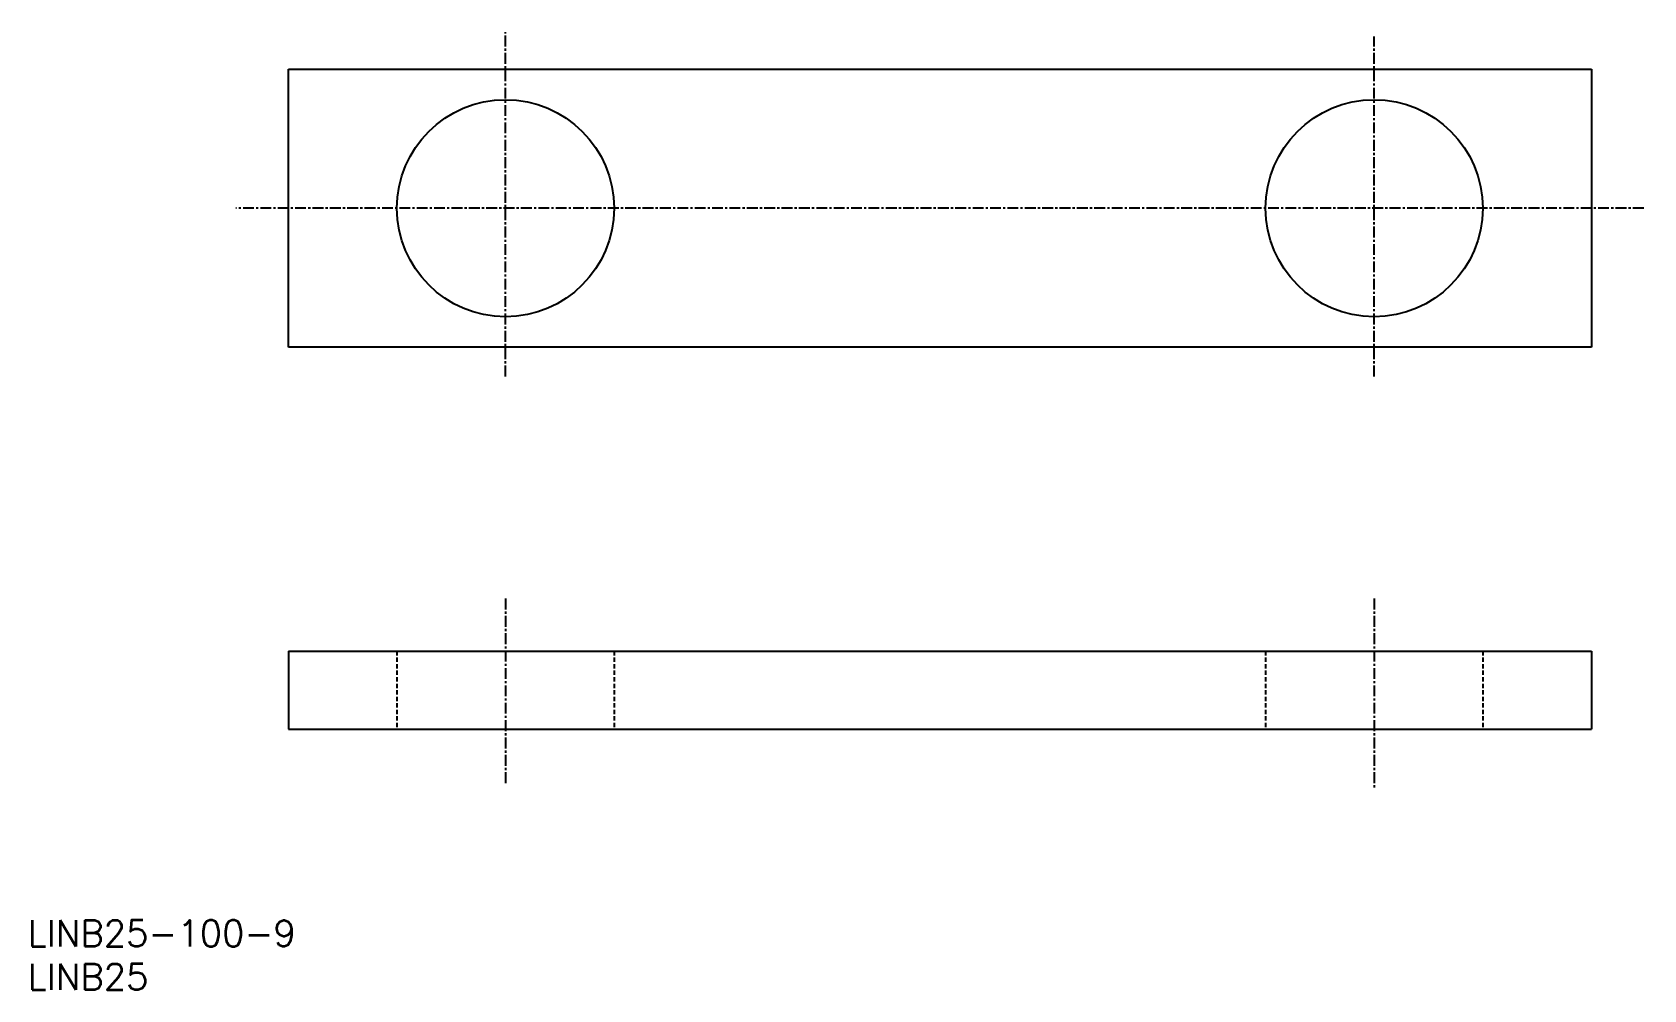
# Model space of a CAD drawing. Extents: x 1 to 186, y 0 to 110.
import ezdxf

# ---------------------------------------------------------------- set-up
doc = ezdxf.new("R2010")
doc.units = 0
doc.linetypes.add('CENTER', pattern=[2, 1.25, -0.25, 0.25, -0.25])
doc.linetypes.add('DASHED', pattern=[0.75, 0.5, -0.25])
doc.layers.get('0').update_dxf_attribs({"linetype": 'CONTINUOUS'})
doc.styles.get("Standard").update_dxf_attribs({"font": 'txt.shx'})

# ---------------------------------------------------------------- blocks, each defined once
blk = doc.blocks.new('*U6')
at = {"color": 7, "linetype": 'CONTINUOUS'}
blk.add_text('LINB25', height=3, dxfattribs=at).set_placement((0, 0))
blk = doc.blocks.new('*U7')
at = {"color": 7, "linetype": 'CONTINUOUS'}
blk.add_text('LINB25-100-9', height=3, dxfattribs=at).set_placement((0, 5))

msp = doc.modelspace()

# ---------------------------------------------------------------- linework, layer by layer
at = {"color": 1, "linetype": 'CENTER'}
for p, q in [((55, 70.63), (55, 110.27)), ((155, 70.63), (155, 109.78)), ((186.03, 90), (23.97, 90)), ((55, 45.05), (55, 23.55)), ((155, 45.05), (155, 23.06))]:
    msp.add_line(p, q, dxfattribs=at)
for p, q in [((30, 106), (180, 106)), ((30, 74), (30, 106)), ((54.5, 106), (54.5, 106)), ((65, 106), (65, 106)), ((180, 106), (180, 74)), ((180, 74), (30, 74)), ((30, 39), (180, 39)), ((30, 39), (30, 30)), ((180, 39), (180, 30)), ((30, 30), (180, 30))]:
    msp.add_line(p, q)
at = {"color": 3, "linetype": 'DASHED'}
for p, q in [((42.5, 39), (42.5, 30)), ((67.5, 39), (67.5, 30)), ((142.5, 39), (142.5, 30)), ((167.5, 39), (167.5, 30))]:
    msp.add_line(p, q, dxfattribs=at)
for centre in [(55, 90), (155, 90)]:
    msp.add_circle(centre, 12.5)

# ---------------------------------------------------------------- block references
at = {"color": 7, "linetype": 'CONTINUOUS'}
for name in ['*U7', '*U6']:
    msp.add_blockref(name, (0, 0), dxfattribs=at)

doc.saveas('drawing.dxf')
